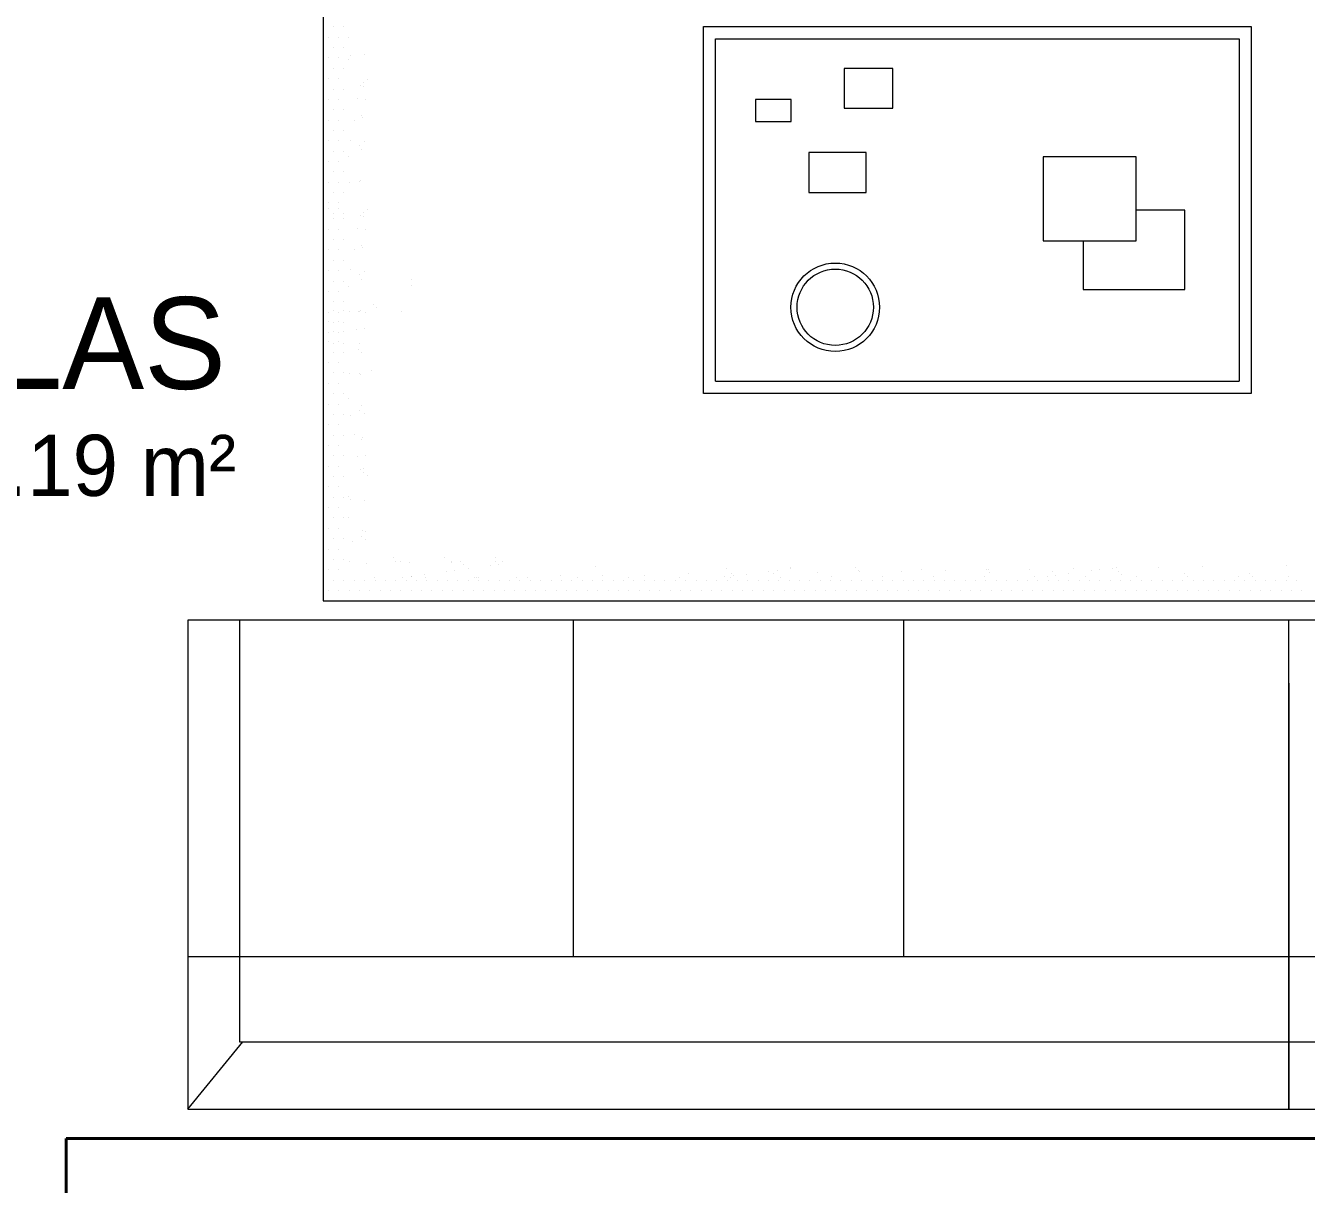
# Model space of a CAD drawing. Header units: millimetres. Extents: x 13204 to 24802, y 21209 to 40694.
# Drawn here: x 22591 to 22800.4, y 36078.4 to 36267.9 of the extents above; entities that cross this region are included whole.
import ezdxf
from ezdxf.enums import TextEntityAlignment as Align

# ---------------------------------------------------------------- set-up
doc = ezdxf.new("R2010")
doc.units = ezdxf.units.MM
for name, color, linetype, lineweight in [('Hachura', 8, 'Continuous', 0), ('Layout', 6, 'Continuous', 15), ('Mobiliario', 6, 'Continuous', 13), ('MOBILIÁRIO', 6, 'Continuous', 13), ('Paredes', 1, 'Continuous', 40), ('TEXTO', 4, 'Continuous', 5)]:
    doc.layers.add(name, color=color, linetype=linetype, lineweight=lineweight)
doc.styles.add('LANA', font='stylu.ttf')

# ---------------------------------------------------------------- blocks, each defined once
blk = doc.blocks.new('*U48', base_point=(57878.84, 6474.05))
blk = doc.blocks.new('Mesa8lugaresP4')
at = {"layer": 'Hachura'}
for p, q in [((-1090.1, 847.8), (-1090.1, -847.8)), ((-1090.1, 208), (-1090.1, 208)), ((-1080.6, 189), (-1080.6, 189)), ((-1071, 208), (-1071, 208)), ((-1061.5, 189), (-1061.5, 189)), ((-1052, 208), (-1052, 208)), ((-1090.1, 169.9), (-1090.1, 169.9)), ((-1071, 169.9), (-1071, 169.9)), ((-1052, 169.9), (-1052, 169.9)), ((-1080.6, 150.9), (-1080.6, 150.9)), ((-1061.5, 150.9), (-1061.5, 150.9)), ((-1090.1, 131.8), (-1090.1, 131.8)), ((-1071, 131.8), (-1071, 131.8)), ((-1052, 131.8), (-1052, 131.8)), ((-1080.6, 112.8), (-1080.6, 112.8)), ((-1061.5, 112.8), (-1061.5, 112.8)), ((-1090.1, 93.7), (-1090.1, 93.7)), ((-1080.6, 74.7), (-1080.6, 74.7)), ((-1071, 93.7), (-1071, 93.7)), ((-1061.5, 74.7), (-1061.5, 74.7)), ((-1052, 93.7), (-1052, 93.7)), ((-1090.1, 55.6), (-1090.1, 55.6)), ((-1071, 55.6), (-1071, 55.6)), ((-1052, 55.6), (-1052, 55.6)), ((-1080.6, 36.6), (-1080.6, 36.6)), ((-1061.5, 36.6), (-1061.5, 36.6)), ((-1090.1, 17.5), (-1090.1, 17.5)), ((-1071, 17.5), (-1071, 17.5)), ((-1052, 17.5), (-1052, 17.5)), ((-1090.1, -20.6), (-1090.1, -20.6)), ((-1080.6, -1.5), (-1080.6, -1.5)), ((-1071, -20.6), (-1071, -20.6)), ((-1061.5, -1.5), (-1061.5, -1.5)), ((-1052, -20.6), (-1052, -20.6)), ((-1080.6, -39.6), (-1080.6, -39.6)), ((-1061.5, -39.6), (-1061.5, -39.6)), ((-1090.1, -58.7), (-1090.1, -58.7)), ((-1071, -58.7), (-1071, -58.7)), ((-1052, -58.7), (-1052, -58.7)), ((-1080.6, -77.7), (-1080.6, -77.7)), ((-1061.5, -77.7), (-1061.5, -77.7)), ((-1090.1, -96.8), (-1090.1, -96.8)), ((-1080.6, -115.8), (-1080.6, -115.8)), ((-1071, -96.8), (-1071, -96.8)), ((-1061.5, -115.8), (-1061.5, -115.8)), ((-1052, -96.8), (-1052, -96.8)), ((-1090.1, -134.9), (-1090.1, -134.9)), ((-1080.6, -126.2), (-1080.6, -126.2)), ((-1071, -134.9), (-1071, -134.9)), ((-1061.5, -126.2), (-1061.5, -126.2)), ((-1052, -134.9), (-1052, -134.9)), ((-1090.1, -145.2), (-1090.1, -145.2)), ((-1080.6, -164.3), (-1080.6, -164.3)), ((-1071, -145.2), (-1071, -145.2)), ((-1061.5, -164.3), (-1061.5, -164.3)), ((-1052, -145.2), (-1052, -145.2)), ((-1090.1, -183.3), (-1090.1, -183.3)), ((-1071, -183.3), (-1071, -183.3)), ((-1052, -183.3), (-1052, -183.3)), ((-1080.6, -202.4), (-1080.6, -202.4)), ((-1061.5, -202.4), (-1061.5, -202.4)), ((-1090.1, -221.4), (-1090.1, -221.4)), ((-1071, -221.4), (-1071, -221.4)), ((-1052, -221.4), (-1052, -221.4)), ((-1080.6, -240.5), (-1080.6, -240.5)), ((-1061.5, -240.5), (-1061.5, -240.5)), ((-928.2, -257.3), (-928.2, -257.3)), ((-1090.1, -259.5), (-1090.1, -259.5)), ((-1080.6, -278.6), (-1080.6, -278.6)), ((-1071, -259.5), (-1071, -259.5)), ((-1061.5, -278.6), (-1061.5, -278.6)), ((-1052, -259.5), (-1052, -259.5)), ((-928.2, -268.2), (-928.2, -268.2)), ((-1090.1, -297.6), (-1090.1, -297.6)), ((-1071, -297.6), (-1071, -297.6)), ((-1052, -297.6), (-1052, -297.6)), ((-1090.1, -314.4), (-1090.1, -314.4)), ((-1080.6, -316.7), (-1080.6, -316.7)), ((-1071, -314.4), (-1071, -314.4)), ((-1061.5, -316.7), (-1061.5, -316.7)), ((-1052, -314.4), (-1052, -314.4)), ((-1090.1, -335.7), (-1090.1, -335.7)), ((-1090.1, -352.5), (-1090.1, -352.5)), ((-1080.6, -333.5), (-1080.6, -333.5)), ((-1071, -335.7), (-1071, -335.7)), ((-1071, -352.5), (-1071, -352.5)), ((-1061.5, -333.5), (-1061.5, -333.5)), ((-1052, -335.7), (-1052, -335.7)), ((-1052, -352.5), (-1052, -352.5)), ((-1090.1, -373.8), (-1090.1, -373.8)), ((-1080.6, -354.8), (-1080.6, -354.8)), ((-1080.6, -371.6), (-1080.6, -371.6)), ((-1071, -373.8), (-1071, -373.8)), ((-1061.5, -354.8), (-1061.5, -354.8)), ((-1061.5, -371.6), (-1061.5, -371.6)), ((-1052, -373.8), (-1052, -373.8)), ((-1071, -390.6), (-1071, -390.6)), ((-1052, -390.6), (-1052, -390.6)), ((-1080.6, -409.7), (-1080.6, -409.7)), ((-1061.5, -409.7), (-1061.5, -409.7)), ((-1090.1, -428.7), (-1090.1, -428.7)), ((-1071, -428.7), (-1071, -428.7)), ((-1052, -428.7), (-1052, -428.7)), ((-1090.1, -466.8), (-1090.1, -466.8)), ((-1080.6, -447.8), (-1080.6, -447.8)), ((-1071, -466.8), (-1071, -466.8)), ((-1061.5, -447.8), (-1061.5, -447.8)), ((-1052, -466.8), (-1052, -466.8)), ((-1080.6, -485.9), (-1080.6, -485.9)), ((-1061.5, -485.9), (-1061.5, -485.9)), ((-1090.1, -504.9), (-1090.1, -504.9)), ((-1071, -504.9), (-1071, -504.9)), ((-1052, -504.9), (-1052, -504.9)), ((-1080.6, -524), (-1080.6, -524)), ((-1061.5, -524), (-1061.5, -524)), ((-1090.1, -543), (-1090.1, -543)), ((-1080.6, -562.1), (-1080.6, -562.1)), ((-1071, -543), (-1071, -543)), ((-1061.5, -562.1), (-1061.5, -562.1)), ((-1052, -543), (-1052, -543)), ((-1071, -581.1), (-1071, -581.1)), ((-1052, -581.1), (-1052, -581.1)), ((-1080.6, -600.2), (-1080.6, -600.2)), ((-1061.5, -600.2), (-1061.5, -600.2)), ((-1071, -619.2), (-1071, -619.2)), ((-1052, -619.2), (-1052, -619.2)), ((-1090.1, -657.3), (-1090.1, -657.3)), ((-1080.6, -638.3), (-1080.6, -638.3)), ((-1071, -657.3), (-1071, -657.3)), ((-1061.5, -638.3), (-1061.5, -638.3)), ((-1052, -657.3), (-1052, -657.3)), ((-1080.6, -676.4), (-1080.6, -676.4)), ((-1061.5, -676.4), (-1061.5, -676.4)), ((-1090.1, -695.4), (-1090.1, -695.4)), ((-1071, -695.4), (-1071, -695.4)), ((-1052, -695.4), (-1052, -695.4)), ((-1080.6, -714.5), (-1080.6, -714.5)), ((-1061.5, -714.5), (-1061.5, -714.5)), ((-1090.1, -733.5), (-1090.1, -733.5)), ((-1080.6, -752.6), (-1080.6, -752.6)), ((-1071, -733.5), (-1071, -733.5)), ((-1061.5, -752.6), (-1061.5, -752.6)), ((-1052, -733.5), (-1052, -733.5)), ((-1071, -771.6), (-1071, -771.6)), ((-1052, -771.6), (-1052, -771.6)), ((-1080.6, -790.7), (-1080.6, -790.7)), ((-1061.5, -790.7), (-1061.5, -790.7)), ((-1071, -809.7), (-1071, -809.7)), ((-1052, -809.7), (-1052, -809.7)), ((-1032.9, -809.7), (-1032.9, -809.7)), ((-1013.9, -809.7), (-1013.9, -809.7)), ((-994.8, -809.7), (-994.8, -809.7)), ((-975.8, -809.7), (-975.8, -809.7)), ((-956.7, -809.7), (-956.7, -809.7)), ((-937.7, -809.7), (-937.7, -809.7)), ((-918.6, -809.7), (-918.6, -809.7)), ((-899.6, -809.7), (-899.6, -809.7)), ((-880.5, -809.7), (-880.5, -809.7)), ((-861.5, -809.7), (-861.5, -809.7)), ((-842.4, -809.7), (-842.4, -809.7)), ((-823.4, -809.7), (-823.4, -809.7)), ((-804.3, -809.7), (-804.3, -809.7)), ((-785.3, -809.7), (-785.3, -809.7)), ((-766.2, -809.7), (-766.2, -809.7)), ((-747.2, -809.7), (-747.2, -809.7)), ((-728.1, -809.7), (-728.1, -809.7)), ((-709.1, -809.7), (-709.1, -809.7)), ((-690, -809.7), (-690, -809.7)), ((-671, -809.7), (-671, -809.7)), ((-651.9, -809.7), (-651.9, -809.7)), ((-632.9, -809.7), (-632.9, -809.7)), ((-613.8, -809.7), (-613.8, -809.7)), ((-594.8, -809.7), (-594.8, -809.7)), ((-575.7, -809.7), (-575.7, -809.7)), ((-556.7, -809.7), (-556.7, -809.7)), ((-537.6, -809.7), (-537.6, -809.7)), ((-518.6, -809.7), (-518.6, -809.7)), ((-499.5, -809.7), (-499.5, -809.7)), ((-480.5, -809.7), (-480.5, -809.7)), ((-461.4, -809.7), (-461.4, -809.7)), ((-442.4, -809.7), (-442.4, -809.7)), ((-423.3, -809.7), (-423.3, -809.7)), ((-404.3, -809.7), (-404.3, -809.7)), ((-385.2, -809.7), (-385.2, -809.7)), ((-366.2, -809.7), (-366.2, -809.7)), ((-347.1, -809.7), (-347.1, -809.7)), ((-328.1, -809.7), (-328.1, -809.7)), ((-309, -809.7), (-309, -809.7)), ((-290, -809.7), (-290, -809.7)), ((-270.9, -809.7), (-270.9, -809.7)), ((-251.9, -809.7), (-251.9, -809.7)), ((-232.8, -809.7), (-232.8, -809.7)), ((-213.8, -809.7), (-213.8, -809.7)), ((-194.7, -809.7), (-194.7, -809.7)), ((-175.7, -809.7), (-175.7, -809.7)), ((-156.6, -809.7), (-156.6, -809.7)), ((-137.6, -809.7), (-137.6, -809.7)), ((-118.5, -809.7), (-118.5, -809.7)), ((-99.5, -809.7), (-99.5, -809.7)), ((-80.4, -809.7), (-80.4, -809.7)), ((-61.4, -809.7), (-61.4, -809.7)), ((-42.3, -809.7), (-42.3, -809.7)), ((-23.3, -809.7), (-23.3, -809.7)), ((-4.2, -809.7), (-4.2, -809.7)), ((14.8, -809.7), (14.8, -809.7)), ((33.9, -809.7), (33.9, -809.7)), ((52.9, -809.7), (52.9, -809.7)), ((72, -809.7), (72, -809.7)), ((91, -809.7), (91, -809.7)), ((110.1, -809.7), (110.1, -809.7)), ((129.1, -809.7), (129.1, -809.7)), ((148.2, -809.7), (148.2, -809.7)), ((167.2, -809.7), (167.2, -809.7)), ((186.3, -809.7), (186.3, -809.7)), ((205.3, -809.7), (205.3, -809.7)), ((224.4, -809.7), (224.4, -809.7)), ((243.4, -809.7), (243.4, -809.7)), ((262.5, -809.7), (262.5, -809.7)), ((281.5, -809.7), (281.5, -809.7)), ((300.6, -809.7), (300.6, -809.7)), ((319.6, -809.7), (319.6, -809.7)), ((338.7, -809.7), (338.7, -809.7)), ((357.7, -809.7), (357.7, -809.7)), ((376.8, -809.7), (376.8, -809.7)), ((395.8, -809.7), (395.8, -809.7)), ((414.9, -809.7), (414.9, -809.7)), ((433.9, -809.7), (433.9, -809.7)), ((453, -809.7), (453, -809.7)), ((472, -809.7), (472, -809.7)), ((491.1, -809.7), (491.1, -809.7)), ((510.1, -809.7), (510.1, -809.7)), ((529.2, -809.7), (529.2, -809.7)), ((548.2, -809.7), (548.2, -809.7)), ((567.3, -809.7), (567.3, -809.7)), ((586.3, -809.7), (586.3, -809.7)), ((605.4, -809.7), (605.4, -809.7)), ((624.4, -809.7), (624.4, -809.7)), ((643.5, -809.7), (643.5, -809.7)), ((662.5, -809.7), (662.5, -809.7)), ((681.6, -809.7), (681.6, -809.7)), ((700.6, -809.7), (700.6, -809.7)), ((-1090.1, -847.8), (1103.7, -847.8)), ((-1080.6, -828.8), (-1080.6, -828.8)), ((-1061.5, -828.8), (-1061.5, -828.8)), ((-1042.5, -828.8), (-1042.5, -828.8)), ((-1023.4, -828.8), (-1023.4, -828.8)), ((-1004.4, -828.8), (-1004.4, -828.8)), ((-985.3, -828.8), (-985.3, -828.8)), ((-966.3, -828.8), (-966.3, -828.8)), ((-947.2, -828.8), (-947.2, -828.8)), ((-928.2, -828.8), (-928.2, -828.8)), ((-909.1, -828.8), (-909.1, -828.8)), ((-890.1, -828.8), (-890.1, -828.8)), ((-871, -828.8), (-871, -828.8)), ((-852, -828.8), (-852, -828.8)), ((-832.9, -828.8), (-832.9, -828.8)), ((-813.9, -828.8), (-813.9, -828.8)), ((-794.8, -828.8), (-794.8, -828.8)), ((-775.8, -828.8), (-775.8, -828.8)), ((-756.7, -828.8), (-756.7, -828.8)), ((-737.7, -828.8), (-737.7, -828.8)), ((-718.6, -828.8), (-718.6, -828.8)), ((-699.6, -828.8), (-699.6, -828.8)), ((-680.5, -828.8), (-680.5, -828.8)), ((-661.5, -828.8), (-661.5, -828.8)), ((-642.4, -828.8), (-642.4, -828.8)), ((-623.4, -828.8), (-623.4, -828.8)), ((-604.3, -828.8), (-604.3, -828.8)), ((-585.3, -828.8), (-585.3, -828.8)), ((-566.2, -828.8), (-566.2, -828.8)), ((-547.2, -828.8), (-547.2, -828.8)), ((-528.1, -828.8), (-528.1, -828.8)), ((-509.1, -828.8), (-509.1, -828.8)), ((-490, -828.8), (-490, -828.8)), ((-471, -828.8), (-471, -828.8)), ((-451.9, -828.8), (-451.9, -828.8)), ((-432.9, -828.8), (-432.9, -828.8)), ((-413.8, -828.8), (-413.8, -828.8)), ((-394.8, -828.8), (-394.8, -828.8)), ((-375.7, -828.8), (-375.7, -828.8)), ((-356.7, -828.8), (-356.7, -828.8)), ((-337.6, -828.8), (-337.6, -828.8)), ((-318.6, -828.8), (-318.6, -828.8)), ((-299.5, -828.8), (-299.5, -828.8)), ((-280.5, -828.8), (-280.5, -828.8)), ((-261.4, -828.8), (-261.4, -828.8)), ((-242.4, -828.8), (-242.4, -828.8)), ((-223.3, -828.8), (-223.3, -828.8)), ((-204.3, -828.8), (-204.3, -828.8)), ((-185.2, -828.8), (-185.2, -828.8)), ((-166.2, -828.8), (-166.2, -828.8)), ((-147.1, -828.8), (-147.1, -828.8)), ((-128.1, -828.8), (-128.1, -828.8)), ((-109, -828.8), (-109, -828.8)), ((-90, -828.8), (-90, -828.8)), ((-70.9, -828.8), (-70.9, -828.8)), ((-51.9, -828.8), (-51.9, -828.8)), ((-32.8, -828.8), (-32.8, -828.8)), ((-13.8, -828.8), (-13.8, -828.8)), ((5.3, -828.8), (5.3, -828.8)), ((24.3, -828.8), (24.3, -828.8)), ((43.4, -828.8), (43.4, -828.8)), ((62.4, -828.8), (62.4, -828.8)), ((81.5, -828.8), (81.5, -828.8)), ((100.5, -828.8), (100.5, -828.8)), ((119.6, -828.8), (119.6, -828.8)), ((138.6, -828.8), (138.6, -828.8)), ((157.7, -828.8), (157.7, -828.8)), ((176.7, -828.8), (176.7, -828.8)), ((195.8, -828.8), (195.8, -828.8)), ((214.8, -828.8), (214.8, -828.8)), ((233.9, -828.8), (233.9, -828.8)), ((252.9, -828.8), (252.9, -828.8)), ((272, -828.8), (272, -828.8)), ((291, -828.8), (291, -828.8)), ((310.1, -828.8), (310.1, -828.8)), ((329.1, -828.8), (329.1, -828.8)), ((348.2, -828.8), (348.2, -828.8)), ((367.2, -828.8), (367.2, -828.8)), ((386.3, -828.8), (386.3, -828.8)), ((405.3, -828.8), (405.3, -828.8)), ((424.4, -828.8), (424.4, -828.8)), ((443.4, -828.8), (443.4, -828.8)), ((462.5, -828.8), (462.5, -828.8)), ((481.5, -828.8), (481.5, -828.8)), ((500.6, -828.8), (500.6, -828.8)), ((519.6, -828.8), (519.6, -828.8)), ((538.7, -828.8), (538.7, -828.8)), ((557.7, -828.8), (557.7, -828.8)), ((576.8, -828.8), (576.8, -828.8)), ((595.8, -828.8), (595.8, -828.8)), ((614.9, -828.8), (614.9, -828.8)), ((633.9, -828.8), (633.9, -828.8)), ((653, -828.8), (653, -828.8)), ((672, -828.8), (672, -828.8)), ((691.1, -828.8), (691.1, -828.8)), ((710.1, -828.8), (710.1, -828.8))]:
    blk.add_line(p, q, dxfattribs=at)
for points in [[(-1044.5, 188.4), (-1044.5, 188.4)], [(-1043.9, 148.9), (-1043.9, 148.9)], [(-1040.2, 155.4), (-1040.2, 155.4)], [(-1013.4, 156.5), (-1013.4, 156.5)], [(-1021.4, 100.7), (-1021.4, 100.7)], [(-1015.9, 105.7), (-1015.9, 105.7)], [(-1015.3, 98.7), (-1015.3, 98.7)], [(-1008.6, 111.7), (-1008.6, 111.7)], [(-1027.1, 76), (-1027.1, 76)], [(-1011.5, 73.9), (-1011.5, 73.9)], [(-1032.9, 36.5), (-1032.9, 36.5)], [(-1020.2, 44.6), (-1020.2, 44.6)], [(-1017.1, 40.9), (-1017.1, 40.9)], [(-1039.2, -0.1), (-1039.2, -0.1)], [(-1022.5, -9.4), (-1022.5, -9.4)], [(-1019, -16.9), (-1019, -16.9)], [(-1014.8, -3.3), (-1014.8, -3.3)], [(-1044.4, -30.5), (-1044.4, -30.5)], [(-1042.4, -77.3), (-1042.4, -77.3)], [(-1023.1, -76.6), (-1023.1, -76.6)], [(-1020.9, -74.7), (-1020.9, -74.7)], [(-1021.4, -138.3), (-1021.4, -138.3)], [(-1015.9, -133.2), (-1015.9, -133.2)], [(-1015.3, -140.2), (-1015.3, -140.2)], [(-1008.6, -127.3), (-1008.6, -127.3)], [(-1027.1, -163), (-1027.1, -163)], [(-1011.5, -165), (-1011.5, -165)], [(-1032.9, -202.4), (-1032.9, -202.4)], [(-1020.2, -194.4), (-1020.2, -194.4)], [(-1017.1, -198), (-1017.1, -198)], [(-1039.2, -239.1), (-1039.2, -239.1)], [(-1022.5, -248.3), (-1022.5, -248.3)], [(-1019, -255.8), (-1019, -255.8)], [(-1014.8, -242.3), (-1014.8, -242.3)], [(-1044.4, -269.5), (-1044.4, -269.5)], [(-996.8, -302.6), (-996.8, -302.6)], [(-1042.4, -316.3), (-1042.4, -316.3)], [(-1024.7, -316), (-1024.7, -316)], [(-1023.1, -315.6), (-1023.1, -315.6)], [(-1020.9, -313.6), (-1020.9, -313.6)], [(-1012.1, -317.3), (-1012.1, -317.3)], [(-991.3, -307.6), (-991.3, -307.6)], [(-946.2, -315), (-946.2, -315)], [(-1029.3, -349.5), (-1029.3, -349.5)], [(-1013.7, -347.5), (-1013.7, -347.5)], [(-1022.8, -373.8), (-1022.8, -373.8)], [(-1025.5, -385.2), (-1025.5, -385.2)], [(-1019.9, -390.3), (-1019.9, -390.3)], [(-1001.7, -423.6), (-1001.7, -423.6)], [(-1042.4, -428.9), (-1042.4, -428.9)], [(-1023.1, -429.6), (-1023.1, -429.6)], [(-1020.9, -431.6), (-1020.9, -431.6)], [(-1044.4, -475.7), (-1044.4, -475.7)], [(-1019, -489.4), (-1019, -489.4)], [(-1039.2, -506.2), (-1039.2, -506.2)], [(-1022.5, -496.9), (-1022.5, -496.9)], [(-1014.8, -502.9), (-1014.8, -502.9)], [(-1032.9, -542.8), (-1032.9, -542.8)], [(-1020.2, -550.9), (-1020.2, -550.9)], [(-1017.1, -547.2), (-1017.1, -547.2)], [(-1027.1, -582.2), (-1027.1, -582.2)], [(-1011.5, -580.2), (-1011.5, -580.2)], [(-1021.4, -606.9), (-1021.4, -606.9)], [(-1015.9, -612), (-1015.9, -612)], [(-1015.3, -605), (-1015.3, -605)], [(-1008.6, -617.9), (-1008.6, -617.9)], [(-1043.9, -655.2), (-1043.9, -655.2)], [(-1040.2, -661.6), (-1040.2, -661.6)], [(-1013.4, -662.8), (-1013.4, -662.8)], [(-1044.5, -694.7), (-1044.5, -694.7)], [(-1019.6, -730.3), (-1019.6, -730.3)], [(-1018.4, -718.6), (-1018.4, -718.6)], [(-1011.5, -720.6), (-1011.5, -720.6)], [(-1036.9, -738.9), (-1036.9, -738.9)], [(-1012.5, -735.7), (-1012.5, -735.7)], [(-1040.9, -776.4), (-1040.9, -776.4)], [(-960.2, -768.2), (-960.2, -768.2)], [(-957, -774.9), (-957, -774.9)], [(-947.5, -776.2), (-947.5, -776.2)], [(-931.1, -777.4), (-931.1, -777.4)], [(-866.7, -768), (-866.7, -768)], [(-854.1, -776.1), (-854.1, -776.1)], [(-836.9, -776), (-836.9, -776)], [(-773.3, -767.8), (-773.3, -767.8)], [(-773.3, -774.9), (-773.3, -774.9)], [(-760.7, -775.9), (-760.7, -775.9)], [(-1009.6, -778.4), (-1009.6, -778.4)], [(-904.1, -799.1), (-904.1, -799.1)], [(-863.4, -793.7), (-863.4, -793.7)], [(-854.3, -777.8), (-854.3, -777.8)], [(-847.8, -791.7), (-847.8, -791.7)], [(-831.4, -781), (-831.4, -781)], [(-823.4, -788.4), (-823.4, -788.4)], [(-782.6, -783.1), (-782.6, -783.1)], [(-767, -781), (-767, -781)], [(-589.5, -784.7), (-589.5, -784.7)], [(-575.7, -801), (-575.7, -801)], [(-417.9, -798.4), (-417.9, -798.4)], [(-347.7, -788.4), (-347.7, -788.4)], [(-339.4, -797.4), (-339.4, -797.4)], [(-311.2, -798.7), (-311.2, -798.7)], [(-270.5, -793.3), (-270.5, -793.3)], [(-262.6, -797.8), (-262.6, -797.8)], [(-254.8, -791.3), (-254.8, -791.3)], [(-231.4, -786), (-231.4, -786)], [(-230.4, -788.1), (-230.4, -788.1)], [(-181.6, -794.9), (-181.6, -794.9)], [(-111.3, -787), (-111.3, -787)], [(-105.8, -792.1), (-105.8, -792.1)], [(-103.1, -793.9), (-103.1, -793.9)], [(-26.3, -794.2), (-26.3, -794.2)], [(10.5, -789.7), (10.5, -789.7)], [(54.7, -791.3), (54.7, -791.3)], [(130.5, -790.7), (130.5, -790.7)], [(133.2, -790.3), (133.2, -790.3)], [(136, -795.8), (136, -795.8)], [(210, -790.7), (210, -790.7)], [(252.3, -793.3), (252.3, -793.3)], [(281.7, -798.3), (281.7, -798.3)], [(291, -787.8), (291, -787.8)], [(322.5, -792.9), (322.5, -792.9)], [(338.1, -790.9), (338.1, -790.9)], [(362.5, -787.7), (362.5, -787.7)], [(369.5, -786.8), (369.5, -786.8)], [(372.4, -794.4), (372.4, -794.4)], [(377.9, -799.4), (377.9, -799.4)], [(446.3, -787.1), (446.3, -787.1)], [(494.2, -797), (494.2, -797)], [(527.3, -784.2), (527.3, -784.2)], [(614.2, -798.1), (614.2, -798.1)], [(682.6, -783.6), (682.6, -783.6)], [(-995.4, -805.4), (-995.4, -805.4)], [(-944.1, -804.3), (-944.1, -804.3)], [(-928.5, -802.3), (-928.5, -802.3)], [(-927.1, -802.3), (-927.1, -802.3)], [(-902, -805.2), (-902, -805.2)], [(-812, -804.5), (-812, -804.5)], [(-808.6, -805.1), (-808.6, -805.1)], [(-805.3, -804.9), (-805.3, -804.9)], [(-735.2, -804.9), (-735.2, -804.9)], [(-715.1, -804.9), (-715.1, -804.9)], [(-654.2, -802), (-654.2, -802)], [(-621.7, -804.7), (-621.7, -804.7)], [(-528.3, -804.6), (-528.3, -804.6)], [(-498.9, -801.4), (-498.9, -801.4)], [(-434.9, -804.4), (-434.9, -804.4)], [(-351.2, -804), (-351.2, -804)], [(-341.4, -804.2), (-341.4, -804.2)], [(-335.6, -801.9), (-335.6, -801.9)], [(-248, -804.1), (-248, -804.1)], [(-154.6, -803.9), (-154.6, -803.9)], [(-61.2, -803.7), (-61.2, -803.7)], [(32.3, -803.6), (32.3, -803.6)], [(125.7, -803.4), (125.7, -803.4)], [(219.1, -803.2), (219.1, -803.2)], [(241.7, -803.6), (241.7, -803.6)], [(257.3, -801.5), (257.3, -801.5)], [(312.5, -803), (312.5, -803)], [(406, -802.9), (406, -802.9)], [(499.4, -802.7), (499.4, -802.7)], [(592.8, -802.5), (592.8, -802.5)], [(619.8, -803.1), (619.8, -803.1)], [(686.2, -802.4), (686.2, -802.4)]]:
    blk.add_lwpolyline(points, dxfattribs=at)
blk = doc.blocks.new('MesaCentro01')
at = {"layer": 'Hachura'}
for p, q in [((-217.8, -68.6), (-217.8, -133.7)), ((-138.2, -68.6), (-217.8, -68.6)), ((-138.2, -133.7), (-138.2, -68.6)), ((-362.5, -119.2), (-362.5, -155.4)), ((-304.6, -119.2), (-362.5, -119.2)), ((-304.6, -155.4), (-304.6, -119.2)), ((-217.8, -133.7), (-138.2, -133.7)), ((-362.5, -155.4), (-304.6, -155.4)), ((-181.6, -206), (-275.7, -206)), ((-275.7, -206), (-275.7, -271.1)), ((-181.6, -271.1), (-181.6, -206)), ((107.8, -213.2), (107.8, -350.6)), ((259.8, -213.2), (107.8, -213.2)), ((259.8, -350.6), (259.8, -213.2)), ((-275.7, -271.1), (-181.6, -271.1)), ((339.4, -300), (259.8, -300)), ((339.4, -430.2), (339.4, -300)), ((107.8, -350.6), (259.8, -350.6)), ((173, -350.6), (173, -430.2)), ((173, -430.2), (339.4, -430.2))]:
    blk.add_line(p, q, dxfattribs=at)
for radius in [72.4, 62.4]:
    blk.add_circle((-232.3, -459.1), radius, dxfattribs=at)
at = {"layer": 'Mobiliario'}
for p, q in [((-428, -580.1), (-428, -20)), ((-428, -20), (428, -20)), ((428, -20), (428, -580.1)), ((-428, -580.1), (428, -580.1))]:
    blk.add_line(p, q, dxfattribs=at)
blk.add_lwpolyline([(-448, 0), (448, 0), (448, -600), (-448, -600)], close=True, dxfattribs=at)
blk = doc.blocks.new('A$C67654C6C')
at = {"layer": 'Mobiliario'}
for points in [[(0, 180), (11, 171)], [(80, 0), (80, 180), (0, 180), (0, 0), (80, 0)], [(25, 180), (25, -57.58)], [(80, 171.58), (25, 171.58), (11, 171.58), (11, -57.58), (80, -57.58), (80, -68.58)], [(80, 117), (25, 117)], [(80, 63), (25, 63)], [(69.67, 0), (0, 0), (0, -68.58), (80, -68.58), (80, 0), (80, 0)]]:
    blk.add_lwpolyline(points, dxfattribs=at)

msp = doc.modelspace()

# ---------------------------------------------------------------- linework, layer by layer
at = {"layer": 'Paredes'}
for p, q in [((22597.62, 36085.87), (22597.62, 36015.87)), ((22915.07, 36085.87), (22597.62, 36085.87))]:
    msp.add_line(p, q, dxfattribs=at)

# ---------------------------------------------------------------- block references
at = {"layer": 'Layout', "color": 8, "xscale": 0.08888888888759539, "yscale": 0.08888888888759539, "zscale": 0.08888888888888889}
msp.add_blockref('Mesa8lugaresP4', (22736.56, 36249.19), dxfattribs=at)
at = {"layer": 'MOBILIÁRIO', "xscale": 0.1000000000058208, "yscale": 0.1000000000058208, "zscale": 0.1}
msp.add_blockref('MesaCentro01', (22746.62, 36267.74), dxfattribs=at)
at = {"layer": 'MOBILIÁRIO', "rotation": 90}
msp.add_blockref('A$C67654C6C', (22797.54, 36090.67), dxfattribs=at)
at = {"layer": 'TEXTO'}
ref = msp.add_blockref('*U48', (22591.42, 36208.48), dxfattribs=at)
ref.add_attrib('AMBIENTE', 'SALAS', dxfattribs={"color": 0, "height": 15, "style": 'LANA'}).set_placement((22591.42, 36208.48), align=Align.CENTER)
ref.add_attrib('ÁREA', 'a=17.19 m²', dxfattribs={"color": 0, "height": 10, "style": 'LANA'}).set_placement((22591.42, 36190.98), align=Align.CENTER)

doc.saveas('drawing.dxf')
